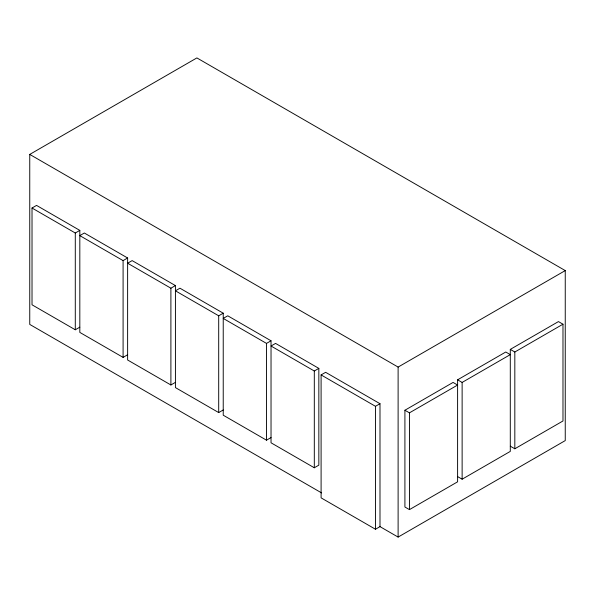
<?xml version="1.0" encoding="UTF-8"?>
<svg xmlns="http://www.w3.org/2000/svg" width="595" height="595" viewBox="0 0 595 595"><rect width="100%" height="100%" fill="white"/><g stroke="black" fill="none" stroke-linecap="round" stroke-linejoin="round"><path stroke-width="0.89" d="M321.612 492.92L29.75 324.416L29.75 154.41L196.886 57.916L565.25 270.584L565.25 440.59L398.114 537.084L379.997 526.627L375.467 529.238L321.099 497.859L321.099 374.924L325.629 372.314L379.997 403.7L379.997 526.627M79.819 327.168L75.29 329.779L32.018 304.796L32.018 208.027L36.548 205.409L79.819 230.391L79.819 332.397L123.091 357.379L127.62 354.769M32.018 208.027L75.29 233.009L79.819 230.391M127.62 257.992L84.349 233.009L79.819 235.627L123.091 260.61L127.62 257.992L127.62 359.997L170.899 384.98L175.428 382.362M175.428 285.593L132.15 260.61L127.62 263.221L170.899 288.203L175.428 285.593L175.428 387.598L218.7 412.58L223.229 409.962M223.229 313.193L179.958 288.203L175.428 290.821L218.7 315.804L223.229 313.193L223.229 415.198L266.5 440.181L271.03 437.563M271.03 340.786L227.759 315.804L223.229 318.422L266.5 343.404L271.03 340.786L271.03 442.792L314.309 467.774L318.838 465.164L318.838 368.387L275.567 343.404L271.03 346.022L314.309 371.005L318.838 368.387M29.75 154.41L398.114 367.078L565.25 270.584M321.099 374.924L375.467 406.311L379.997 403.7M404.912 410.238L453.07 382.429L457.6 385.047L409.442 412.848L404.912 410.238L404.912 507.007L409.442 509.625L457.6 481.816L457.6 379.818L505.765 352.009L510.294 354.627L462.129 382.429L457.6 379.818M457.6 476.588L462.129 479.206L510.294 451.397L510.294 349.391L558.452 321.59L562.982 324.201L562.982 420.977L514.824 448.779L510.294 446.168M510.294 349.391L514.824 352.009L562.982 324.201M514.824 352.009L514.824 448.779M462.129 382.429L462.129 479.206M409.442 412.848L409.442 509.625M398.114 367.078L398.114 537.084M375.467 406.311L375.467 529.238M314.309 371.005L314.309 467.774M266.5 343.404L266.5 440.181M218.7 315.804L218.7 412.58M170.899 288.203L170.899 384.98M123.091 260.61L123.091 357.379M75.29 233.009L75.29 329.779"/></g></svg>
